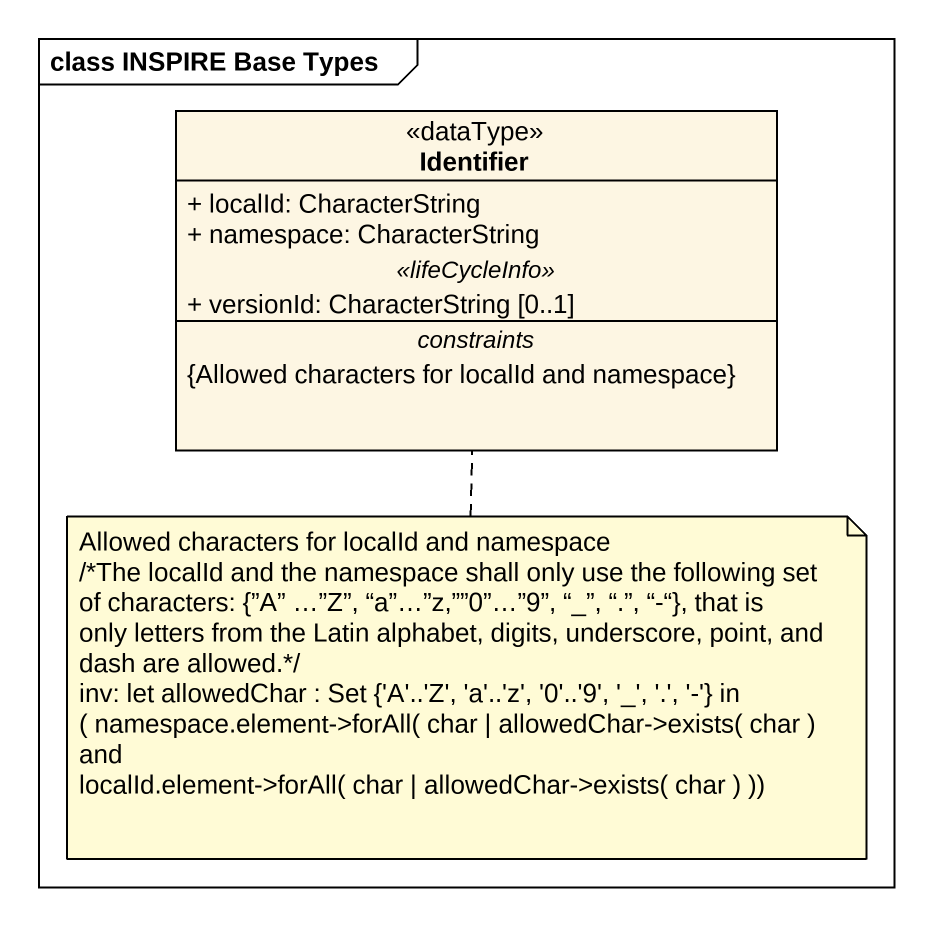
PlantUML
@startuml
mainframe class INSPIRE Base Types
hide circle
hide empty members
skinparam classAttributeIconSize 0
class Identifier <<dataType>> {
  + localId: CharacterString
  + namespace: CharacterString
  .. <<lifeCycleInfo>> ..
  + versionId: CharacterString [0..1]
  -- constraints --
  {Allowed characters for localId and namespace}
}
note bottom of Identifier
  Allowed characters for localId and namespace
  /*The localId and the namespace shall only use the following set of characters: {”A” …”Z”, “a”…”z,””0”…”9”, “_”, “.”, “-“}, that is only letters from the Latin alphabet, digits, underscore, point, and dash are allowed.*/
  inv: let allowedChar : Set {'A'..'Z', 'a'..'z', '0'..'9', '_', '.', '-'} in
  ( namespace.element->forAll( char | allowedChar->exists( char ) and
  localId.element->forAll( char | allowedChar->exists( char ) ))
end note
@enduml
